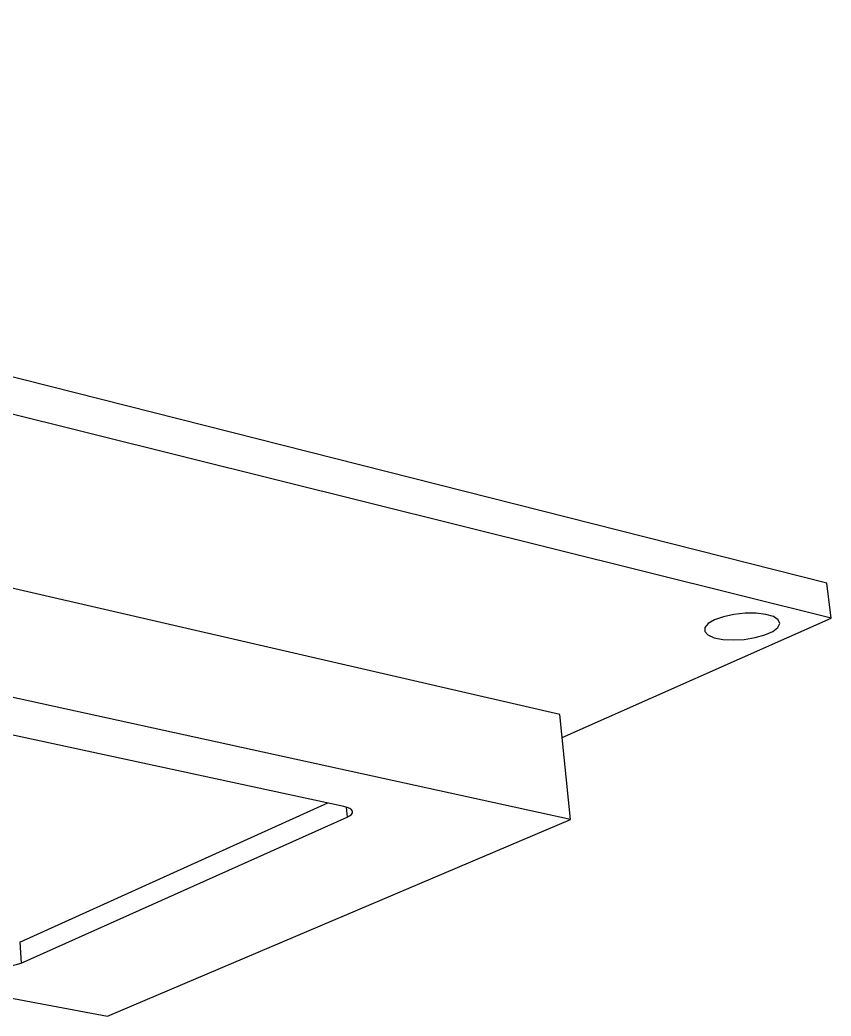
# Model space of a CAD drawing. Extents: x 0 to 191, y 0 to 179.
# Drawn here: x 147.4 to 190.8, y 79.8 to 133.1 of the extents above; entities that cross this region are included whole.
import ezdxf

# ---------------------------------------------------------------- set-up
doc = ezdxf.new("R2010")
doc.units = 0
doc.layers.get('0').update_dxf_attribs({"linetype": 'CONTINUOUS'})

msp = doc.modelspace()

# ---------------------------------------------------------------- linework, layer by layer
at = {"color": 7, "linetype": 'CONTINUOUS'}
for p, q in [((190.605, 103.005), (71.509, 133.128)), ((190.839, 101.123), (71.363, 130.87)), ((176.331, 95.968), (65.926, 121.417)), ((176.899, 90.356), (65.445, 114.758)), ((164.777, 91.055), (77.038, 109.912)), ((190.839, 101.123), (190.605, 103.005)), ((176.455, 94.743), (190.839, 101.123)), ((49.363, 99.059), (152.132, 79.841)), ((176.899, 90.356), (176.331, 95.968)), ((147.444, 83.79), (163.909, 91.241)), ((147.505, 82.676), (164.943, 90.474)), ((152.132, 79.841), (176.899, 90.356)), ((147.444, 83.79), (147.505, 82.676))]:
    msp.add_line(p, q, dxfattribs=at)
at = {"color": 8, "linetype": 'CONTINUOUS'}
msp.add_line((164.897, 91.024), (164.943, 90.474), dxfattribs=at)
at = {"color": 7, "linetype": 'CONTINUOUS'}
for points in [[(184.605, 101.037), (184.262, 100.836), (184.081, 100.621), (184.078, 100.412), (184.251, 100.228), (184.584, 100.083), (185.047, 99.992), (185.601, 99.961), (186.195, 99.993), (186.78, 100.086), (187.303, 100.231), (187.718, 100.416), (187.988, 100.625), (188.089, 100.84), (188.01, 101.04), (187.757, 101.209), (187.354, 101.331), (186.834, 101.395), (186.246, 101.394), (185.643, 101.329), (185.079, 101.206), (184.605, 101.037)], [(164.943, 90.474), (165.084, 90.55), (165.182, 90.631), (165.233, 90.714), (165.235, 90.796), (165.188, 90.874), (165.093, 90.945), (164.954, 91.006), (164.777, 91.055)]]:
    msp.add_lwpolyline(points, dxfattribs=at)
msp.add_arc((146.437, 85.661), 3.17, 259.5815, 289.6886, dxfattribs=at)

doc.saveas('drawing.dxf')
